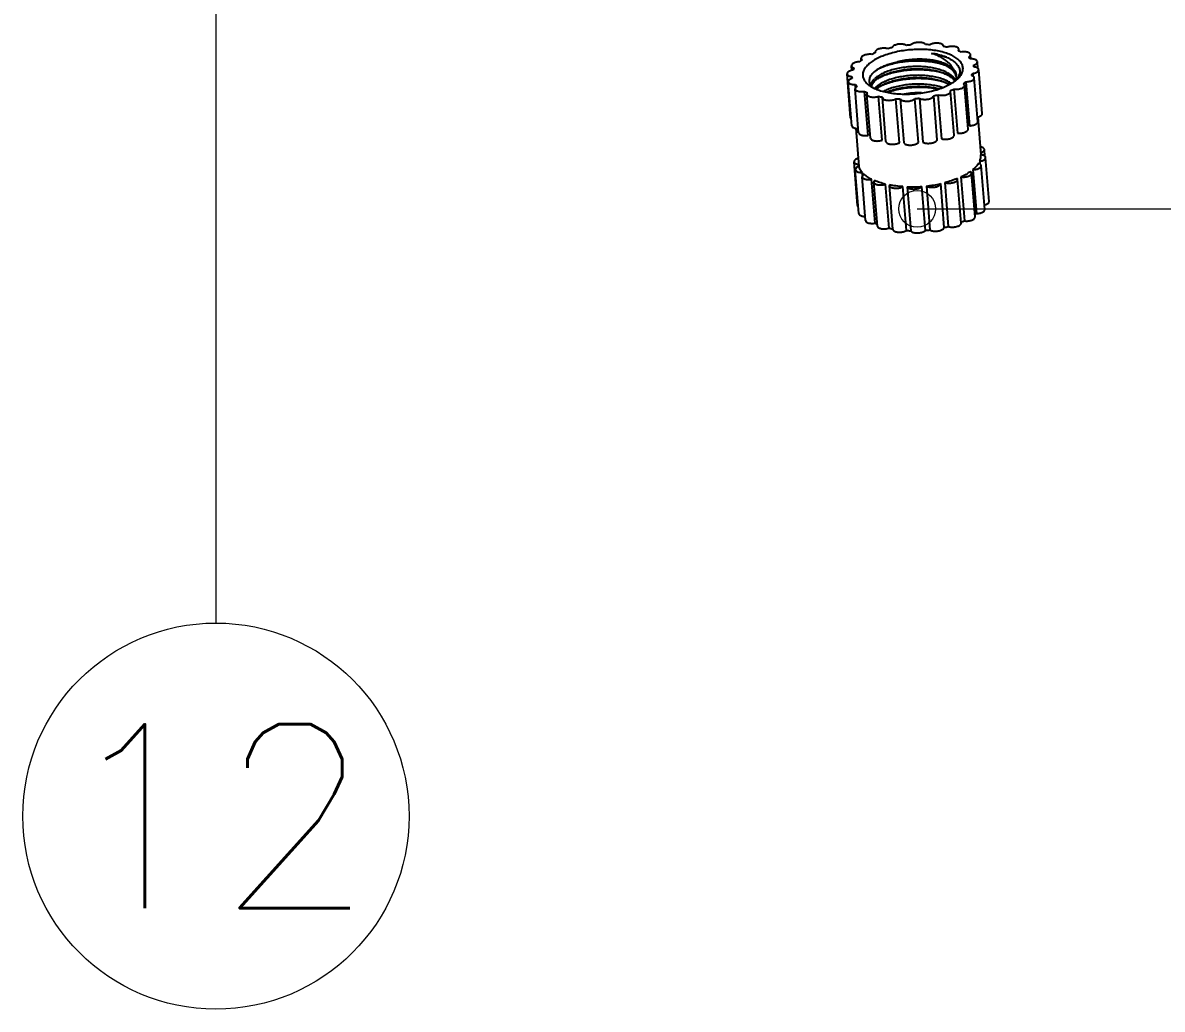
# Model space of a CAD drawing. Header units: millimetres. Extents: x -1995 to -555, y 489 to 1011.
# Drawn here: x -927.49 to -881.02, y 488.73 to 528.96 of the extents above; entities that cross this region are included whole.
import ezdxf
from ezdxf.enums import TextEntityAlignment as Align

# ---------------------------------------------------------------- set-up
doc = ezdxf.new("R2010")
doc.units = ezdxf.units.MM
doc.layers.add('02___PRT_ALL_AXES', color=7, linetype='Continuous')
doc.layers.add('from', color=7, linetype='Continuous', lineweight=13)
doc.styles.add('ROMAND', font='romand.shx', dxfattribs={"width": 0.75, "bigfont": 'gbcbig.shx'})
doc.styles.add('TXT', font='txt.shx', dxfattribs={"bigfont": 'gbcbig.shx'})
doc.dimstyles.new('YanXiu', dxfattribs={"dimtxt": 2.5, "dimasz": 2.2, "dimexe": 1, "dimexo": 0, "dimgap": 0.66, "dimtad": 0, "dimzin": 1, "dimdsep": 46, "dimtxsty": 'ROMAND', "dimblk": 'CLOSEDBLANK', "dimcen": 0, "dimclrd": 3, "dimclre": 3, "dimclrt": 7, "dimazin": 0, "dimtfac": 1, "dimtofl": 0, "dimtmove": 0, "dimatfit": 3, "dimldrblk": 'CLOSEDBLANK', "dimfxl": 1, "dimlwd": 5, "dimlwe": 5, "dimarcsym": 0})

# ---------------------------------------------------------------- blocks, each defined once
blk = doc.blocks.new('_ClosedBlank')
at = {"color": 0, "linetype": 'ByBlock', "lineweight": -2}
for p, q in [((-1, 0.1666666666666667), (0, 0)), ((-1, 0.1666666666666667), (-1, -0.1666666666666667)), ((0, 0), (-1, -0.1666666666666667))]:
    blk.add_line(p, q, dxfattribs=at)

msp = doc.modelspace()

# ---------------------------------------------------------------- linework, layer by layer
at = {"color": 7, "linetype": 'Continuous'}
for p, q in [((-889.9496385859416, 527.9961988068027), (-889.9486723262414, 528.0133325028027)), ((-889.9472399894414, 527.9957436070027), (-889.9496385859416, 527.9961988068027)), ((-889.3114753906416, 527.8054287845026), (-889.3173646252415, 527.8796749894026)), ((-893.2944237154416, 527.4192309353026), (-893.3017066569414, 527.5110477509025)), ((-892.7295731664415, 527.7302750637026), (-892.7318254881416, 527.7586703220026)), ((-892.7318238379414, 527.7587510524025), (-892.7238920813415, 527.7326659891027)), ((-892.7238920813415, 527.7326659891027), (-892.7295974420415, 527.7303343138027)), ((-888.8253128782414, 527.4890743542027), (-888.8387774315415, 527.6588234055026)), ((-888.5381432463414, 527.1002797903026), (-888.5597169282414, 527.3722614848026)), ((-893.6810821062415, 527.0216937956026), (-893.6958042798415, 527.2072977984027)), ((-889.8834917477416, 527.2279569928027), (-889.8862630877416, 527.2289377095027)), ((-889.7862847037416, 527.1809989690026), (-889.7870666570416, 527.1814321080027)), ((-888.7511470009415, 526.8923680735026), (-888.7429047666415, 526.7884573523025)), ((-888.6992312555415, 527.1587732220027), (-888.6993475664415, 527.1602746550026)), ((-888.3654108712415, 525.2567134730026), (-888.5074995017414, 527.0480399047027)), ((-893.7334527052415, 525.0858271945027), (-893.8755413356414, 526.8771536262026)), ((-893.6812352787415, 524.7616056144026), (-893.8233239091414, 526.5529320461027)), ((-893.6838095818414, 526.7664203089026), (-893.6836929820415, 526.7649177062027)), ((-893.5263601376414, 526.3154472218026), (-893.5360681560414, 526.4378372397026)), ((-889.3739556029416, 526.6654631356026), (-889.3089247912415, 526.7307927387027)), ((-889.0290718247415, 526.5529162875026), (-888.8869831942416, 524.7615898559026)), ((-888.5451479271414, 524.9265693008027), (-888.6872365575414, 526.7178957325026)), ((-893.4021747754414, 524.4750436937026), (-893.5442634058415, 526.2663701254027)), ((-893.0167374318414, 524.3692948574027), (-893.1588260622416, 526.1606212890027)), ((-892.9235875816414, 524.2541921098026), (-893.0656762121416, 526.0455185414027)), ((-892.4469217546416, 524.1705818541026), (-892.5890103851416, 525.9619082857026)), ((-890.1999906100414, 524.1910669293026), (-890.3420792405416, 525.9823933610027)), ((-890.1720225830416, 526.0236222598027), (-890.0299339526414, 524.2322958282026)), ((-889.6512169994414, 526.1664424784027), (-889.6591487560415, 526.1925275417026)), ((-889.5091267187415, 524.3751967772026), (-889.6512153492415, 526.1665232088027)), ((-889.5186721835414, 526.2535668811025), (-889.3765835530414, 524.4622404495027)), ((-888.9392455500415, 524.6228193483026), (-889.0813341804414, 526.4141457799027)), ((-892.2923211465416, 524.1206693544026), (-892.4344097769415, 525.9119957860026)), ((-892.4334022513415, 525.9289947240026), (-892.4343685111414, 525.9118610280026)), ((-891.7403100226416, 524.0698232114026), (-891.8823986531415, 525.8611496430027)), ((-891.7043868631415, 525.8529845787026), (-891.5622982326415, 524.0616581471025)), ((-890.9660703154414, 524.0768818873026), (-891.1081589459416, 525.8682083189027)), ((-890.9251685339416, 525.8855910054027), (-890.7830799035414, 524.0942645738027)), ((-888.2539238194415, 523.5170953353025), (-888.2755396672414, 523.7896086215027)), ((-893.4492754442415, 521.5031743313026), (-893.5913640747415, 523.2945007629027)), ((-888.4669697400413, 523.3097152103027), (-888.4586736184415, 523.2051251265026)), ((-888.0812336103415, 521.6740606098027), (-888.2233222407415, 523.4653870414026)), ((-893.3970580178416, 521.1789527512027), (-893.5391466482415, 522.9702791828028)), ((-893.2422558469416, 522.7337143022027), (-893.2518908951415, 522.8551843764027)), ((-888.6550682891416, 521.0401664851025), (-888.7971569195415, 522.8314929167026)), ((-888.7448945638414, 522.9702634242027), (-888.6028059333414, 521.1789369926026)), ((-888.2609706662415, 521.3439164376026), (-888.4030592966415, 523.1352428692027)), ((-893.1179975144414, 520.8923908305027), (-893.2600861449414, 522.6837172621027)), ((-892.7325601709415, 520.7866419941025), (-892.8746488013414, 522.5779684258026)), ((-892.6394103207415, 520.6715392465027), (-892.7814989512415, 522.4628656781027)), ((-892.1627444937415, 520.5879289908027), (-892.3048331241414, 522.3792554225025)), ((-892.0081438855416, 520.5380164911027), (-892.1502325160416, 522.3293429227027)), ((-892.1492249904416, 522.3463418608027), (-892.1502066975415, 522.3292450432026)), ((-892.1476409158415, 522.3460420930027), (-892.1492249904416, 522.3463418608027)), ((-891.4561327617414, 520.4871703481027), (-891.5982213922416, 522.2784967798026)), ((-891.4202096022414, 522.2703317155027), (-891.2781209717414, 520.4790052839027)), ((-890.6818930545414, 520.4942290240027), (-890.8239816850414, 522.2855554556025)), ((-890.6409912730414, 522.3029381422026), (-890.4989026425415, 520.5116117105027)), ((-889.9158133491414, 520.6084140661027), (-890.0579019795414, 522.3997404977027)), ((-889.8878453221414, 522.4409693966026), (-889.7457566916414, 520.6496429650027)), ((-889.3670372486415, 522.5838286763027), (-889.3749714950416, 522.6098746785027)), ((-889.2249494578414, 520.7925439139027), (-889.3670380883416, 522.5838703456026)), ((-889.2344949226415, 522.6709140178026), (-889.0924062921415, 520.8795875862025))]:
    msp.add_line(p, q, dxfattribs=at)
for centre, radius, start, end in [((-890.9707642258415, 523.1572313700027), 4.9037731546, 102.6056558023988, 104.6502703001996), ((-890.8289028658414, 522.3902138675027), 5.6842936906, 94.49994421629658, 96.35281030499957), ((-890.8269129091414, 522.8953640753026), 5.1789674251, 86.38802065449738, 88.35956258920035), ((-890.6332211211416, 524.3799663847027), 3.6802737716, 76.81923701139569, 79.25758061909917), ((-890.1772025173416, 525.8486058159027), 2.1400357419, 66.13469966040039, 67.03383105989849), ((-892.2990894994414, 526.1029324305026), 1.650456616, 127.0951683907961, 129.7280224632991), ((-892.2156901780415, 525.9927165233026), 1.7886701862, 125.5963430412937, 127.0966578447991), ((-891.4860634407414, 524.6915910466026), 3.2833424215, 112.2556740069974, 114.8211550241004), ((-890.5093773584415, 525.8949046642027), 1.7940829766, 67.04353847960573, 67.42184736659358), ((-890.1113302248416, 525.9960982608026), 1.9785029802, 63.360391360299, 66.1511052816977), ((-888.8289053632416, 526.7881283892026), 0.6994612833, 89.68974088309415, 91.48013370249765), ((-893.5256894982415, 526.3891007869025), 0.6524268639, 99.36849848179453, 103.8011728794056), ((-891.7339788668414, 525.3499663902027), 1.926484147, 116.7158381318011, 118.7861227937005), ((-890.6511621576415, 525.0621696375027), 2.2978151503, 70.55626422829953, 71.98587779870037), ((-890.6227444315414, 524.7039043511026), 2.2978151504, 70.55626422829953, 71.98587779860156), ((-889.1842072017414, 527.1216595475026), 0.4863944738, 4.553529425797204, 13.92295984859928), ((-893.1988314348414, 526.8035343435027), 0.4863966966, 184.5536911881049, 193.9229386527999), ((-893.5059919964415, 526.1851520358026), 0.52778417, 108.2114834004957, 108.9530016976991), ((-891.6967832313414, 524.9751672841027), 1.9452034616, 116.2194654237021, 118.6673200491977), ((-890.5943267055416, 524.3456390645027), 2.2978151507, 70.55626422839853, 71.9858777984944), ((-890.5979635848414, 524.7747913496027), 2.2227218582, 70.20517581939554, 70.55035166839552), ((-890.5689536456416, 524.4181940140026), 2.2209518958, 70.16056222979762, 70.55042974819916), ((-890.3364318901415, 525.3686380938026), 1.2527181627, 59.40216023270056, 61.00279868250208), ((-889.9508785949415, 526.8200484719026), 0.5341943264, 334.076186784393, 337.2026285749058), ((-890.3083407829415, 527.6998915350026), 1.3942924314, 306.9476061433043, 308.4036005614028), ((-890.2005808846416, 527.5662068555026), 1.2225905165, 308.3378971009946, 312.5430454566962), ((-889.8259570818414, 526.6878321970026), 0.410524069, 10.74422750110335, 17.35010508750204), ((-889.8212638078414, 526.7815703151026), 0.398314235, 357.3982939255057, 4.430310008603746), ((-890.1079672416415, 527.8522615766027), 1.6888793625, 305.5422041024065, 309.7041286852036), ((-892.2591936817414, 527.9550882567027), 2.0073490275, 243.3737058355026, 247.0828849735994), ((-892.2232299338416, 525.8083418141026), 0.7135912427, 135.3767528814038, 138.0650250874005), ((-891.6684386544416, 524.6170457325026), 1.945042198, 116.2194029976936, 118.6717096833981), ((-891.7493765478416, 529.5472163271025), 3.6823116018, 256.8195806895018, 259.2945626407059), ((-890.9388389906414, 522.1428561432027), 3.9577920633, 88.62403115579708, 98.83064098069913), ((-891.4122738798415, 530.7679508932025), 4.9037615624, 282.605653385395, 284.6502727171069), ((-890.8991447038416, 529.2384339481026), 3.2886373754, 292.1513585486978, 294.8200906928033), ((-891.5561272607415, 531.0298440074026), 5.1789819901, 266.3880234270954, 268.3595598167), ((-891.5541378163416, 531.5349780296027), 5.6842920498, 274.499943948798, 276.3528105724954), ((-888.7015200589415, 525.6875700125025), 0.5936032749, 283.8256520849026, 286.0666882523031), ((-893.2230392125414, 522.6062261785027), 0.5238611718, 108.2116629256041, 108.9573797334021), ((-891.2642406336415, 527.8449600032026), 5.576809739, 268.3973760213037, 274.5279032237956), ((-891.2370715133416, 527.6979506233025), 5.427842234600001, 276.3048821821989, 282.5472477384992), ((-890.4707063591416, 523.8596113757027), 3.2833295388, 292.2556690473934, 294.8211600579963), ((-889.6576803857415, 522.4482754210027), 1.6504484712, 307.0951648715009, 309.7280290035927), ((-891.8454313025416, 522.5551444411027), 1.9785344409, 243.3604136369992, 246.151087732505), ((-891.3235478749416, 524.1712759358026), 3.680302473, 256.8192465204987, 259.2575711563993), ((-891.1298613693416, 525.6558647125026), 5.1789819901, 266.3880234270954, 268.3595598167), ((-891.1278719249415, 526.1609987347027), 5.6842920498, 274.499943948798, 276.3528105724954), ((-890.9860079884415, 525.3939715983025), 4.903761562300001, 282.605653385395, 284.6502727171069)]:
    msp.add_arc(centre, radius, start, end, dxfattribs=at)
for points, start_tangent, end_tangent in [([(-889.3089247912415, 526.7307927387027), (-889.2109908257414, 526.8647906357027), (-889.1572919548414, 527.0009796266025), (-889.1490337922414, 527.1363147068026), (-889.1864031235414, 527.2677698001027), (-889.2685639804415, 527.3924060064027), (-889.3936799532414, 527.5074399101026), (-889.5589573209415, 527.6103032720026), (-889.7607047109414, 527.6986982378027), (-889.9944145256416, 527.7706496251027), (-890.2548656003414, 527.8245501049026), (-890.5362399983414, 527.8591957436025), (-890.8322526452414, 527.8738126600027), (-891.1362913826415, 527.8680742698026), (-891.4415640280415, 527.8421086967027), (-891.7412496278416, 527.7964962369027), (-892.0286541096416, 527.7322559902026), (-892.2973605837415, 527.6508220980028), (-892.5413669907416, 527.5540128116025), (-892.7552177526416, 527.4439923427027), (-892.9341328929415, 527.3232212007027), (-893.0741160461414, 527.1944007921026)], (0.6711135788194886, 0.7413545469774218), (-0.6711135675627389, -0.7413545571676302)), ([(-892.2110182543415, 527.9015712710026), (-892.2765721758415, 527.9167424030026), (-892.3509823603415, 527.9235423537026), (-892.4295700314415, 527.9215435546026), (-892.5073937397415, 527.9108716864026), (-892.5795600726415, 527.8921977768026), (-892.6415313429416, 527.8666960072027), (-892.6894109102413, 527.8359698821026), (-892.7201881948415, 527.8019514043027), (-892.7319279772414, 527.7667795936026), (-892.7317743059416, 527.7587552795027)], (-0.9525223600639486, 0.3044686413708407), (0.0850311688696259, -0.9963782917750994)), ([(-891.4578723034415, 528.0396025254028), (-891.5066569981416, 528.0638369042027), (-891.5693303729415, 528.0809678303027), (-891.6419516405415, 528.0899181424026), (-891.7199545082415, 528.0901250613027), (-891.7984342981415, 528.0815755763027), (-891.8724563442415, 528.0648072633027), (-891.9373662756416, 528.0408744833027), (-891.9890826742414, 528.0112820858027), (-892.0243537073416, 527.9778907867027), (-892.0409615968415, 527.9428001699026)], (-0.8305910689120756, 0.5568828209268949), (-0.1903349283809128, -0.9817192139498101)), ([(-890.6786539742416, 528.0722089521026), (-890.7058940563415, 528.1031343477026), (-890.7506957148414, 528.1289193549027), (-890.8102419033414, 528.1479426594027), (-890.8807884662415, 528.1590081107025), (-890.9578995643415, 528.1614199334027), (-891.0367265928414, 528.1550264764027), (-891.1123130519416, 528.1402297487026), (-891.1799062031414, 528.1179601415027), (-891.2352559125416, 528.0896179270027), (-891.2748818914415, 528.0569852119025)], (-0.4759923177766253, 0.8794494376697483), (-0.6706808486282164, -0.7417460477032118)), ([(-889.9487539617414, 528.0133256232026), (-889.9526676064415, 528.0307880261026), (-889.9752120501414, 528.0627030981026), (-890.0158543637415, 528.0899372615028), (-890.0720390326414, 528.1107780818026), (-890.1402332676414, 528.1239151261026), (-890.2161491395414, 528.1285223613028), (-890.2950131970415, 528.1243100927026), (-890.3718666123416, 528.1115431801026), (-890.4418769827414, 528.0910243836025), (-890.5006421842415, 528.0640438878028)], (-0.08397463945961117, 0.9964678920706018), (-0.8678666608092339, -0.4967972011352626)), ([(-889.3174515658416, 527.8797025088026), (-889.3187891231414, 527.8888007687027), (-889.3365492089415, 527.9215799212026), (-889.3728722371416, 527.9501560657026), (-889.4254742819414, 527.9727323863027), (-889.4910478229415, 527.9878893253027), (-889.5654697154414, 527.9946738420027), (-889.6440604469415, 527.9926593384026), (-889.7218783756416, 527.9819724828027), (-889.7940304522415, 527.9632852451026)], (-0.0704249426233815, 0.9975170812855756), (-0.9497416833467058, -0.313034718384025)), ([(-889.3421872442416, 527.8190124922027), (-889.3207087014416, 527.8538797014027), (-889.3174515658416, 527.8797025088026)], (0.6715457142163066, 0.7409631257476386), (-0.07042494292367475, 0.9975170812643749)), ([(-893.3539690126415, 527.3722772433026), (-893.4327974036414, 527.3658992550025), (-893.5083939528415, 527.3511167992027), (-893.5760052872415, 527.3288593696026), (-893.6313801295414, 527.3005264729026), (-893.6710366109414, 527.2678996298026), (-893.6924812041416, 527.2330303567027), (-893.6957110631415, 527.2072707944027)], (-0.99967923391001, -0.02532645433327641), (0.06988053897848621, -0.9975553670208369)), ([(-892.8643686538414, 527.6716266498025), (-892.9402749275414, 527.6762494790026), (-893.0191381344416, 527.6720528277027), (-893.0959995002415, 527.6593005736028), (-893.1660261223415, 527.6387945552027), (-893.2248148549415, 527.6118241534026), (-893.2686691695415, 527.5800852179026), (-893.2948315871415, 527.5455734351027), (-893.3017054408415, 527.5110419302026)], (-0.9924765637208853, 0.1224347600348176), (0.07744264649624193, -0.9969968086727551)), ([(-893.3017054408415, 527.5110419302026), (-893.3016570626414, 527.5104588427026), (-893.2887164226415, 527.4769493822026), (-893.2568233508414, 527.4471520673027)], (0.07744264697020396, -0.9969968086359396), (0.8311618563276036, -0.5560305464505093)), ([(-892.6028610265414, 527.0770955330028), (-892.5621540178415, 527.1013193637026), (-892.4036080944416, 527.1821339953027), (-892.2260879856415, 527.2537081218026), (-892.0326373545415, 527.3151681991027), (-891.8247787056414, 527.3660649022028)], (0.8512754460965082, 0.5247190818649452), (0.9783463248232795, 0.2069745605256414)), ([(-889.9405596046415, 527.2473466273026), (-890.1252358145414, 527.2997190413026), (-890.3967353186415, 527.3534950847026), (-890.6869303961414, 527.3866188137027), (-890.9886929748416, 527.3984951543026), (-891.2946101517414, 527.3890522134026), (-891.5971667243414, 527.3587430496026), (-891.8889302391415, 527.3085345171027), (-892.1627340034415, 527.2398834587026), (-892.4118535534415, 527.1547008332026), (-892.6000605115414, 527.0707928641026)], (-0.9509459610232549, 0.3093570416421105), (-0.89312349928046, -0.4498115327923753)), ([(-889.5520048176415, 527.0862182206027), (-889.6743237263415, 527.1865372671026), (-889.8334768130414, 527.2747267322026), (-890.0255456076416, 527.3486146995027), (-890.2458003267416, 527.4063813531026), (-890.4888173097415, 527.4466041463025), (-890.7486125373416, 527.4682926269026), (-891.0187888260416, 527.4709127499026), (-891.2926931075415, 527.4544000539028), (-891.5635798880414, 527.4191614037026), (-891.8247787056414, 527.3660649022028)], (-0.6976676124161583, 0.716421595560559), (-0.9718461243494895, -0.2356164480397685)), ([(-889.9386031892416, 527.2541330606026), (-889.9784179191415, 527.2701278820026), (-890.2007310837414, 527.3421075737027), (-890.4482277617415, 527.3957333685026), (-890.7144640044414, 527.4298450203027), (-890.9925044791414, 527.4437933898026), (-891.2751265618415, 527.4374564865026), (-891.5549815907416, 527.4112388391026), (-891.8247787056414, 527.3660649022028)], (-0.9233656024155186, 0.3839218205257769), (-0.979312532814361, -0.2023535595751191)), ([(-889.5520048176415, 527.0862182206027), (-889.6253526147416, 527.2103943060027), (-889.7299290136416, 527.3292596438026), (-889.8645270251416, 527.4406180521026), (-890.0262399134415, 527.5420430370026), (-890.2143559175415, 527.6330581709027), (-890.4251530447414, 527.7117603710027)], (-0.415410006431339, 0.909634281762025), (-0.9506327015022554, 0.3103183314509861)), ([(-890.4251530447414, 527.7117603710027), (-890.1575707129414, 527.6596406035027), (-889.9170523798416, 527.5885770177027), (-889.8205512793415, 527.5514831742026)], (0.9887851055713996, -0.1493452878404811), (0.9233529658306207, -0.3839522112083698)), ([(-889.8205600460415, 527.5514455946026), (-889.9075173354415, 527.5846595724025), (-890.1536535406415, 527.6579843276025), (-890.4251530447414, 527.7117603710027)], (-0.9257141947046276, 0.3782237825975031), (-0.9882623558213479, 0.1527662137595869)), ([(-889.8096284238416, 527.5468989607026), (-889.7086384337415, 527.5001312026026), (-889.5369201092415, 527.3961135237026), (-889.4071991397416, 527.2799220349026), (-889.3213842053415, 527.1537348983026), (-889.2813530536414, 527.0199047376026), (-889.2886925616415, 526.8811231810026), (-889.3432041789415, 526.7424067013027), (-889.3868791792415, 526.6749596392027)], (0.9207977200483373, -0.3900404578422398), (-0.5915618984815288, -0.8062595861538204)), ([(-888.8387782946415, 527.6588286625025), (-888.8388215605414, 527.6593506280027), (-888.8517273968414, 527.6928648646027), (-888.8835881969414, 527.7226705339027), (-888.9324006118416, 527.7468935100027), (-888.9950954060414, 527.7640106962027), (-889.0677304454414, 527.7729457952026), (-889.1457385712415, 527.7731369843026), (-889.2242147751415, 527.7645722418027)], (-0.07790299792367071, 0.9969609435251235), (-0.9864646018532848, -0.1639743555878185)), ([(-888.9157615186414, 527.5579942393027), (-888.8718778819416, 527.5897263929027), (-888.8456821833415, 527.6242351381026), (-888.8387782946415, 527.6588286625025)], (0.8682100321597147, 0.4961968763074063), (-0.07790299784517601, 0.9969609435312572)), ([(-888.8469726813414, 527.4873562912027), (-888.8797368408416, 527.5229867297027), (-888.9157615186414, 527.5579942393027)], (-0.6549004053677752, 0.755715197047885), (-0.7355582850556229, 0.6774614448705041)), ([(-888.5597891461414, 527.3722199878026), (-888.5676185980415, 527.3982073653027), (-888.5948917876415, 527.4291252647027), (-888.6397224802415, 527.4548995711026), (-888.6992918037415, 527.4739096429026), (-888.7698541479415, 527.4849601618026), (-888.8251177687416, 527.4875794175026)], (-0.08848315442845205, 0.9960776733680917), (-0.9999847475976638, 0.005523094425857846)), ([(-888.7121029303414, 527.2386943332027), (-888.6501098359415, 527.2641852671026), (-888.6022022345414, 527.2949037338027), (-888.5713924685415, 527.3289182121026), (-888.5596177998416, 527.3640899338026), (-888.5597891461414, 527.3722199878026)], (0.9498933466998891, 0.3125741990236627), (-0.08848315440963202, 0.9960776733697636)), ([(-893.6813281039415, 527.0226916937028), (-893.7059280725414, 527.0160709734026), (-893.7708580470414, 526.9921497228025), (-893.8226010815415, 526.9625658301026), (-893.8579036687415, 526.9291794764027), (-893.8745460462414, 526.8940899347027), (-893.8753848683414, 526.8771691230028)], (-0.9709332622437155, -0.23935037135709), (0.07993547148679093, -0.9968000403281416)), ([(-893.6957110631415, 527.2072707944027), (-893.6943655122416, 527.1981111698027), (-893.6765710536415, 527.1653377237027), (-893.6402167111414, 527.1367707529026), (-893.5875883795416, 527.1142064965026)], (0.06988053874670168, -0.9975553670370737), (0.9527134888662715, -0.3038700513908157)), ([(-893.5875883795416, 527.1142064965026), (-893.6114053183414, 527.0735419008025), (-893.6318938364416, 527.0328254573027)], (-0.5313664331794552, -0.8471420858924101), (-0.4195556494026829, -0.9077296167109967)), ([(-893.0741160461414, 527.1944007921026), (-893.1720500116414, 527.0604028951026), (-893.2257488825414, 526.9242139043027), (-893.2340070451414, 526.7888788240026), (-893.1966377138415, 526.6574237307026), (-893.1144768569416, 526.5327875244026), (-892.9893608841414, 526.4177536208027), (-892.9397998407414, 526.3827936291026)], (-0.67111357882769, -0.7413545469699975), (0.8331575182163987, -0.553035758192444)), ([(-892.8779212580416, 526.3773198983027), (-892.9240697485416, 526.4484483509026), (-892.9601281402415, 526.5643549274026), (-892.9518042639415, 526.6842723534027), (-892.8997312675415, 526.8038228296026), (-892.8055690566414, 526.9206003825026)], (-0.6209827911768957, 0.7838241978034056), (0.7072074181291591, 0.7070061299190332)), ([(-892.8055690566414, 526.9206003825026), (-892.6972213480415, 527.0133320159026), (-892.6028610265414, 527.0770955330028)], (0.7072074182760807, 0.7070061297720698), (0.8512754461443243, 0.524719081787371)), ([(-889.4533830218415, 526.6328666545027), (-889.5207094547416, 526.7247482411027), (-889.6428880401415, 526.8344953342026), (-889.8009201215414, 526.9315224798025), (-889.9909535672414, 527.0141969937027), (-890.2105294206415, 527.0815057857027), (-890.4557233013415, 527.1318093201027), (-890.7177270104414, 527.1632269835026), (-890.9868666912414, 527.1752734293026), (-891.2613289460414, 527.1683143560027), (-891.5364420711414, 527.1421781677026), (-891.8018938436414, 527.0976902890026), (-892.0479625112416, 527.0370509116027), (-892.2701855789414, 526.9622059605027), (-892.4674918873416, 526.8735964153026), (-892.6325541409415, 526.7741467380027), (-892.7595398736414, 526.6678634829026)], (-0.5026931969664789, 0.86446489212901), (-0.702086843140755, -0.7120913317044725)), ([(-892.5596470009414, 526.7279677501027), (-892.4635239839415, 526.7823983424026), (-892.2695753376415, 526.8701015603027), (-892.0481110336414, 526.9453723024027), (-891.8036494695416, 527.0062854502027), (-891.5411158864415, 527.0510530449027), (-891.2701325943415, 527.0777630719027), (-890.9982125553415, 527.0858370944026), (-890.7273690483414, 527.0749812786026), (-890.4634995578415, 527.0446005255027), (-890.2166602966415, 526.9952560351027), (-889.9956415931415, 526.9289090754027), (-889.9101836469415, 526.8958721370026)], (0.8511077309047715, 0.5249910764900019), (0.9233003588505424, -0.3840786994177881)), ([(-889.9121418785414, 526.8890813410027), (-890.0968180884415, 526.9414537549027), (-890.3683175925414, 526.9952297984026), (-890.6585126701416, 527.0283535274026), (-890.9602752487415, 527.0402298679027), (-891.2661924256415, 527.0307869270026), (-891.5687489982415, 527.0004777632026), (-891.8605125130416, 526.9502692308025), (-892.1343162773414, 526.8816181724027), (-892.3834358273416, 526.7964355469027), (-892.5561948527416, 526.7202254986026)], (-0.9509459610258373, 0.3093570416341719), (-0.8969078602654976, -0.4422174693450803)), ([(-889.7870666570416, 527.1814321080027), (-889.9386031892416, 527.2541330606026)], (-0.8749268082480988, 0.4842551808796625), (-0.9233656023913223, 0.3839218205839707)), ([(-889.9101836469415, 526.8958721370026), (-889.8024762345415, 526.8463855086026), (-889.7576098081415, 526.8226040319026)], (0.9233003588392975, -0.3840786994448203), (0.8745853525624974, -0.484871592365579)), ([(-889.4341117017416, 526.8102544553027), (-889.4437004986414, 526.8376158450027), (-889.5161914705416, 526.9625607816025), (-889.6316455062415, 527.0780914693026), (-889.7862847037416, 527.1809989690026)], (-0.2978971279536434, 0.9545979788146268), (-0.8746014323160783, 0.4848425874349987)), ([(-889.5520048176415, 527.0862182206027), (-889.4688392714415, 526.9673200923027), (-889.4275213552414, 526.8414612590026), (-889.4241397247415, 526.8123386828025)], (0.6705518338640086, -0.741862681432093), (0.07763286318630412, -0.9969820151605027)), ([(-888.7954524578415, 526.8109870343027), (-888.7717038377414, 526.8515261473027), (-888.7511470009415, 526.8923680735026)], (0.5313664330519952, 0.847142085972359), (0.419555648469747, 0.9077296171422028)), ([(-888.7511470009415, 526.8923680735026), (-888.6771127648415, 526.9091225574026), (-888.6121827903414, 526.9330438080027), (-888.5604397558416, 526.9626277007027), (-888.5251371686415, 526.9960140544027), (-888.5084947911414, 527.0311035961028), (-888.5076559690415, 527.0480244078027)], (0.9865308719283888, 0.1635751776163274), (-0.07993547138662188, 0.9968000403361743)), ([(-888.5376895208415, 527.1008017599025), (-888.5748098633414, 527.1248226237027), (-888.6310192919416, 527.1456507706026), (-888.6992312555415, 527.1587732220027)], (-0.7547208651161464, 0.6560460469801914), (-0.9925326170053617, 0.1219795236114986)), ([(-888.5076559690415, 527.0480244078027), (-888.5115590656414, 527.0656899595027), (-888.5341373160416, 527.0975984172027), (-888.5376895208415, 527.1008017599025)], (-0.07993547127903412, 0.9968000403448021), (-0.7547208647177504, 0.6560460474385097)), ([(-893.8753848683414, 526.8771691230028), (-893.8714817717414, 526.8595035713025), (-893.8489035212415, 526.8275951136026), (-893.8082309740414, 526.8003709071028), (-893.7520215454415, 526.7795427603027), (-893.6838095818414, 526.7664203089026)], (0.07993547150519686, -0.9968000403266655), (0.9925326170220978, -0.1219795234753184)), ([(-893.6774123151415, 526.6843225522026), (-893.7329310014416, 526.6610082637027), (-893.7808386028414, 526.6302897971026), (-893.8116483688414, 526.5962753187026), (-893.8234230375415, 526.5611035970027), (-893.8232516912415, 526.5529735431027)], (-0.94576853821617, -0.3248413029780066), (0.08848315457983609, -0.996077673354644)), ([(-893.8232516912415, 526.5529735431027), (-893.8154222393414, 526.5269861655025), (-893.7881490497416, 526.4960682661027), (-893.7433183571416, 526.4702939598027), (-893.6837490336416, 526.4512838879026), (-893.6131866894416, 526.4402333690026), (-893.5360681560414, 526.4378372397026)], (0.0884831545195694, -0.9960776733599976), (0.9996690899346652, 0.02572373668809391)), ([(-893.5360681560414, 526.4378372397026), (-893.5032780742415, 526.4021801775026), (-893.4672793187415, 526.3671992916026)], (0.654900405406092, -0.7557151970146799), (0.7355582852950359, -0.6774614446105599)), ([(-892.8982426170414, 526.4091709835026), (-892.8928670724415, 526.4434832250028), (-892.8470598659414, 526.5566301241025), (-892.7595398736414, 526.6678634829026)], (0.099159949716624, 0.9950715071652875), (0.7020868430344228, 0.7120913318093108)), ([(-892.7524354420416, 526.5782971613027), (-892.8419006881415, 526.4637577724026), (-892.8785739764414, 526.3814287285026)], (-0.702086843105132, -0.7120913317395948), (-0.2946523093687963, -0.9556045293863122)), ([(-892.8051671181415, 526.3052050813027), (-892.6223361264415, 526.2264952930026), (-892.3886263117415, 526.1545439057026), (-892.1281752370414, 526.1006434260026), (-891.8468008390414, 526.0659977873025), (-891.5507881921415, 526.0513808709026), (-891.2467494547416, 526.0571192610026), (-890.9414768093416, 526.0830848341026), (-890.6417912095415, 526.1286972940026), (-890.3543867277415, 526.1929375407027), (-890.0856802536414, 526.2743714329027), (-889.8416738466415, 526.3711807193027), (-889.6278230847415, 526.4812011881028), (-889.4702532653414, 526.5855932369026)], (0.8933083956326239, -0.4494442237834052), (0.7990875754581811, 0.6012146428259758)), ([(-892.7524354420416, 526.5782971613027), (-892.6261667365416, 526.6840739505027), (-892.5596470009414, 526.7279677501027)], (0.7020868431254376, 0.7120913317195747), (0.8511077310137356, 0.5249910763133508)), ([(-889.6246150389416, 526.4836044014027), (-889.7811629399414, 526.5776865439026), (-889.9743282986415, 526.6602101106026), (-890.1953470020414, 526.7265570704027), (-890.4421862633415, 526.7759015607027), (-890.7060557537416, 526.8062823139027), (-890.9768992607414, 526.8171381296025), (-891.2488192998414, 526.8090641071027), (-891.5198025919415, 526.7823540802027), (-891.7823361749415, 526.7375864855027), (-892.0267977390415, 526.6766733377027), (-892.2482620430414, 526.6014025955027), (-892.4422106893414, 526.5136993777027), (-892.6048534419415, 526.4153749857027), (-892.7311221475416, 526.3095981966027)], (-0.8125534031010914, 0.5828867532452898), (-0.7020868431486414, -0.7120913316966968)), ([(-892.5312293516415, 526.3697025884027), (-892.4350910594414, 526.4241409828027), (-892.2384965556414, 526.5128789909025), (-892.0154275330415, 526.5883517939027), (-891.7711308039416, 526.6488741329027), (-891.5109277828415, 526.6930244304027), (-891.2404134485414, 526.7195807597026), (-890.9669313363415, 526.7275573433027), (-890.6966448896414, 526.7165387638025), (-890.4353536584415, 526.6863776230026), (-890.1923098953416, 526.6379949282026), (-889.9719375075415, 526.5723302246025), (-889.8817658953415, 526.5376069113028)], (0.8511089394910488, 0.5249891171428435), (0.9232921883330084, -0.3840983402245375)), ([(-889.8837241524416, 526.5308160547025), (-890.0684003623414, 526.5831884686028), (-890.3398998664416, 526.6369645120027), (-890.6300949440415, 526.6700882411027), (-890.9318575226414, 526.6819645816028), (-891.2377746995414, 526.6725216407027), (-891.5403312721414, 526.6422124769027), (-891.8320947869415, 526.5920039445026), (-892.1058985512416, 526.5233528860027), (-892.3550181012415, 526.4381702606025), (-892.5277771266415, 526.3619602123027)], (-0.9509459610258373, 0.3093570416341719), (-0.8969078602654976, -0.4422174693450803)), ([(-889.9851266962414, 526.3155782519026), (-890.1709966007415, 526.3692959635026), (-890.4140403638414, 526.4176786583026), (-890.6753315951414, 526.4478397990027), (-890.9456180417415, 526.4588583785027), (-891.2191001539416, 526.4508817950026), (-891.4896144882414, 526.4243254657027), (-891.7498175094415, 526.3801751681027), (-891.9941142384414, 526.3196528291027), (-892.2171832610416, 526.2441800261028), (-892.4050051574416, 526.1599844537026)], (-0.9478063657280466, 0.3188465039566726), (-0.8893086974212834, -0.4573073809713336)), ([(-889.8817658953415, 526.5376069113028), (-889.7780941978415, 526.4901588934027), (-889.7291555926415, 526.4643197509027)], (0.9232921883194812, -0.384098340257054), (0.8745624279979981, -0.4849129401596195)), ([(-889.7576098081415, 526.8226040319026), (-889.6402974903415, 526.7482345682025), (-889.5157848046415, 526.6376133162026), (-889.4736361379414, 526.5854469298027)], (0.8745853525110346, -0.484871592458405), (0.5832949348109336, -0.8122604379285677)), ([(-889.4233601477415, 526.7634897430027), (-889.4290610526414, 526.7115250763026), (-889.4584150331416, 526.6130624369026)], (-0.04505662862027967, -0.9989844344219656), (-0.3871987655261078, -0.9219962667901962)), ([(-889.3868791792415, 526.6749596392027), (-889.4420711506414, 526.6078146119027)], (-0.5915618982253936, -0.8062595863417497), (-0.6735452520021872, -0.7391459893047585)), ([(-889.0813353965414, 526.4141516007027), (-889.0813837746414, 526.4147346882027), (-889.0943244147415, 526.4482441487027), (-889.1262174865415, 526.4780414635026)], (-0.07744264697020396, 0.9969968086359396), (-0.8311618563276036, 0.5560305464505093)), ([(-889.0290718247415, 526.5529162875026), (-888.9502434337414, 526.5592942758027), (-888.8746468845416, 526.5740767316025), (-888.8070355501416, 526.5963341612027), (-888.7516607078414, 526.6246670579027), (-888.7120042264414, 526.6572939010026), (-888.6905596332415, 526.6921631741026), (-888.6873297742416, 526.7179227364026)], (0.99967923391001, 0.02532645433327641), (-0.06988053897848621, 0.9975553670208369)), ([(-888.6873297742416, 526.7179227364026), (-888.6886753250415, 526.7270823611026), (-888.7064697837416, 526.7598558072026), (-888.7428241262414, 526.7884227779026), (-888.7954524578415, 526.8109870343027)], (-0.06988053874670168, 0.9975553670370737), (-0.9527134888662715, 0.3038700513908157)), ([(-893.4672793187415, 526.3671992916026), (-893.5111629554415, 526.3354671379026), (-893.5373586540416, 526.3009583927027), (-893.5442625427415, 526.2663648684025)], (-0.8682100321597147, -0.4961968763074063), (0.07790299784517601, -0.9969609435312572)), ([(-893.5442625427415, 526.2663648684025), (-893.5442192768414, 526.2658429029026), (-893.5313134405415, 526.2323286663026), (-893.4994526404414, 526.2025229969028), (-893.4506402255415, 526.1783000209026), (-893.3879454313414, 526.1611828346028), (-893.3153103919415, 526.1522477356026), (-893.2373022661416, 526.1520565466027), (-893.1588260622416, 526.1606212890027)], (0.07790299792367071, -0.9969609435251235), (0.9864646018532848, 0.1639743555878185)), ([(-893.0408535931415, 526.1061810386026), (-893.0623321359415, 526.0713138295026), (-893.0655892715415, 526.0454910220027)], (-0.6715457142163066, -0.7409631257476386), (0.07042494292367475, -0.9975170812643749)), ([(-893.0655892715415, 526.0454910220027), (-893.0642517142414, 526.0363927622026), (-893.0464916284416, 526.0036136096027), (-893.0101686002415, 525.9750374651027), (-892.9575665554414, 525.9524611445028), (-892.8919930144416, 525.9373042055028), (-892.8175711219415, 525.9305196888027), (-892.7389803904414, 525.9325341924026), (-892.6611624617415, 525.9432210481026), (-892.5890103851416, 525.9619082857026)], (0.0704249426233815, -0.9975170812855756), (0.9497416833467058, 0.313034718384025)), ([(-892.9397998407414, 526.3827936291026), (-892.8240835164415, 526.3148902589027), (-892.8051671181415, 526.3052050813027)], (0.8331575181276856, -0.5530357583260916), (0.8933083955302064, -0.4494442239869688)), ([(-892.8072272544414, 526.3033684664027), (-892.8445921108414, 526.3391992155026), (-892.8779212580416, 526.3773198983027)], (-0.749152295404914, 0.6623977945989469), (-0.6209827912595232, 0.7838241977379442)), ([(-892.6861921927416, 526.2559449893025), (-892.5980142501414, 526.3256211087026), (-892.5312293516415, 526.3697025884027)], (0.7466192451063711, 0.6652516086690754), (0.8511089394329249, 0.5249891172370739)), ([(-892.2669653733415, 526.1314780940025), (-892.2026108824416, 526.1575198786026), (-891.9780826249414, 526.2326689137027), (-891.7331883896416, 526.2925723265026), (-891.4691172048415, 526.3365224072028), (-891.1947983246414, 526.3623718323025), (-890.9204203734414, 526.3691521499026), (-890.6516752020416, 526.3569579623028), (-890.3928910800414, 526.3258904445025), (-890.1493110805416, 526.2760970201026), (-890.1143761067415, 526.2670200045026)], (0.9209831270936688, 0.3896024635558239), (0.9660179170956457, -0.2584751126321267)), ([(-890.1655741341415, 526.2528692340026), (-890.2738009969414, 526.2726618511027), (-890.5638764334415, 526.3087737195027), (-890.8666158652416, 526.3234002296027), (-891.1744825041415, 526.3164013939028), (-891.4798116165416, 526.2881768693027), (-891.7750017904414, 526.2396559836026), (-892.0527046239415, 526.1722745453027), (-892.2152201106414, 526.1210988283027)], (-0.9804916435020592, 0.1965607718305742), (-0.9450390172907066, -0.3269575749209912)), ([(-890.9251685339416, 525.8855910054027), (-890.8763838392415, 525.8613566267026), (-890.8137104644416, 525.8442257006026), (-890.7410891968416, 525.8352753884027), (-890.6630863291414, 525.8350684695027), (-890.5846065392416, 525.8436179545025), (-890.5105844931416, 525.8603862675026), (-890.4456745617415, 525.8843190475026), (-890.3939581631414, 525.9139114450026), (-890.3586871300415, 525.9473027441026), (-890.3420792405416, 525.9823933610027)], (0.8305910689120756, -0.5568828209268949), (0.1903349283809128, 0.9817192139498101)), ([(-890.1720225830416, 526.0236222598027), (-890.1064686615414, 526.0084511278027), (-890.0320584770416, 526.0016511771026), (-889.9534708059414, 526.0036499763027), (-889.8756470976414, 526.0143218444026), (-889.8034807647414, 526.0329957540026), (-889.7415094944415, 526.0584975237026), (-889.6936299271415, 526.0892236487026), (-889.6628526425416, 526.1232421265028), (-889.6511128601414, 526.1584139373027), (-889.6512665314415, 526.1664382513026)], (0.9525223600639486, -0.3044686413708407), (-0.0850311688696259, 0.9963782917750994)), ([(-889.5186721835414, 526.2535668811025), (-889.4427659098415, 526.2489440518026), (-889.3639027029415, 526.2531407032026), (-889.2870413371415, 526.2658929572027), (-889.2170147149416, 526.2863989757026), (-889.1582259824415, 526.3133693774026), (-889.1143716678416, 526.3451083129027), (-889.0882092502416, 526.3796200958026), (-889.0813353965414, 526.4141516007027)], (0.9924765637208853, -0.1224347600348176), (-0.07744264649624193, 0.9969968086727551)), ([(-892.4342868756414, 525.9118679077027), (-892.4303732309415, 525.8944055047026), (-892.4078287872414, 525.8624904327027), (-892.3671864736416, 525.8352562693027), (-892.3110018047414, 525.8144154491025), (-892.2428075697414, 525.8012784047027), (-892.1668916978415, 525.7966711695027), (-892.0880276402415, 525.8008834381027), (-892.0111742250415, 525.8136503507027), (-891.9411638546414, 525.8341691472027), (-891.8823986531415, 525.8611496430027)], (0.08397463945961117, -0.9964678920706018), (0.8678666608092339, 0.4967972011352626)), ([(-891.7043868631415, 525.8529845787026), (-891.6771467810415, 525.8220591831026), (-891.6323451225414, 525.7962741760026), (-891.5727989340414, 525.7772508714025), (-891.5022523711414, 525.7661854201027), (-891.4251412730414, 525.7637735974027), (-891.3463142445414, 525.7701670544026), (-891.2707277854415, 525.7849637821026), (-891.2031346342415, 525.8072333893027), (-891.1477849248415, 525.8355756038026), (-891.1081589459416, 525.8682083189027)], (0.4759923177766253, -0.8794494376697483), (0.6706808486282164, 0.7417460477032118)), ([(-893.7334521096416, 525.0858353015027), (-893.7233899450414, 525.0561506482026), (-893.7035559322414, 525.0333047610026)], (0.08078199773055353, -0.9967317938355639), (0.7560484341150814, -0.6545156722891621)), ([(-888.5372367851414, 525.1171527496027), (-888.4810374075414, 525.1368937530027), (-888.4309585298415, 525.1627680273026), (-888.3938225437414, 525.1922327519027), (-888.3715629405415, 525.2237550818026), (-888.3653386764415, 525.2556948334026), (-888.3654114668416, 525.2567053660026)], (0.960913680307099, 0.2768481515175179), (-0.08078199801870667, 0.99673179381221)), ([(-893.6811552979416, 524.7615919385026), (-893.6794188956414, 524.7508979444027), (-893.6632491393416, 524.7210854531028), (-893.6316597282416, 524.6946783668026), (-893.5862950492415, 524.6730505730026), (-893.5295166281414, 524.6573269230026), (-893.5164865018414, 524.6548704411026)], (0.073804511323394, -0.9972727280480075), (0.9850521001742317, -0.1722566687891512)), ([(-893.5164865018414, 524.6548704411026), (-893.4642798709415, 524.6483246411027), (-893.4158246569416, 524.6462879973027)], (0.9850521001450891, -0.1722566689558043), (0.9999846816988038, -0.005535012894488783)), ([(-889.3765835530414, 524.4622404495027), (-889.3077818231416, 524.4576739333025), (-889.2361605744416, 524.4603987972026), (-889.1654453272415, 524.4702745536027), (-889.0993156288414, 524.4867883111027), (-889.0412128801415, 524.5090813877026), (-888.9941608408415, 524.5359940147026), (-888.9606078669415, 524.5661257917026), (-888.9422992142415, 524.5979087262027), (-888.9392915573414, 524.6228427067027)], (0.9924765637115457, -0.1224347601105273), (-0.07228689088719449, 0.9973838806627382)), ([(-888.8869831942416, 524.7615898559026), (-888.8152692679414, 524.7670297995027), (-888.7458538623414, 524.7794702122027), (-888.6823486326416, 524.7982651156027), (-888.6280586495416, 524.8224374342027), (-888.5858096608415, 524.8507298677026), (-888.5578006506414, 524.8816703941026), (-888.5454890695414, 524.9136490210027), (-888.5452383924414, 524.9265494699026)], (0.9996792339139454, 0.02532645417794141), (-0.08246440435044028, 0.9965940106257549)), ([(-893.4021144231415, 524.4750733077027), (-893.3961816472415, 524.4528704062026), (-893.3740956931415, 524.4241592814027), (-893.3371147247415, 524.3993923048027), (-893.2871630492414, 524.3798582277026), (-893.2268403875414, 524.3665732319026), (-893.1592862143416, 524.3602279673026), (-893.0880159785415, 524.3611516122027), (-893.0167374318414, 524.3692948574027)], (0.08542155458606777, -0.996344899124846), (0.9864646018170247, 0.1639743558059583)), ([(-892.9235780352415, 524.2541742015027), (-892.9232915848415, 524.2513245356027), (-892.9111596726416, 524.2208974035026), (-892.8833194645415, 524.1934982571025), (-892.8412181906415, 524.1705530537027), (-892.7870459650414, 524.1532559560027), (-892.7236216431415, 524.1425070196027), (-892.6542458013414, 524.1388652498027), (-892.5825285491414, 524.1425194892028), (-892.5122012619415, 524.1532786481026), (-892.4469217546416, 524.1705818541026)], (0.07523255837119565, -0.9971660153459526), (0.9497416833458648, 0.3130347183865761)), ([(-892.2922390329416, 524.1205760444026), (-892.2893793161415, 524.1061483106026), (-892.2712467379415, 524.0766785022028), (-892.2378563906416, 524.0507923565027), (-892.1909435786415, 524.0298372514027), (-892.1329481510415, 524.0149040057025), (-892.0668874231415, 524.0067699473026), (-891.9961988693415, 524.0058583326025), (-891.9245608380415, 524.0122162706026), (-891.8557006913416, 524.0255123115027), (-891.7932004774416, 524.0450538030026), (-891.7403100226416, 524.0698232114026)], (0.080905117611794, -0.9967218076997323), (0.8678666608216721, 0.4967972011135336)), ([(-890.7830799035414, 524.0942645738027), (-890.7393626298415, 524.0719618915026), (-890.6838917142416, 524.0554326068026), (-890.6195509183415, 524.0455376421027), (-890.5496868047414, 524.0427927383026), (-890.4779341857416, 524.0473413639025), (-890.4080266510414, 524.0589471576026), (-890.3436018439415, 524.0770062111027), (-890.2880117360414, 524.1005785666026), (-890.2441478513415, 524.1284372774027), (-890.2142906168415, 524.1591324300026), (-890.1999906100414, 524.1910669293026)], (0.8305910689480086, -0.5568828208733004), (0.1903349283724062, 0.9817192139514593)), ([(-890.0299339526414, 524.2322958282026), (-889.9707792116415, 524.2181698546027), (-889.9039629068416, 524.2109124412026), (-889.8329597430416, 524.2109023427025), (-889.7614635650416, 524.2181410575027), (-889.6931945581414, 524.2322525754026), (-889.6317052712416, 524.2525029076027), (-889.5801953035416, 524.2778383265028), (-889.5413444259416, 524.3069403247026), (-889.5171728895416, 524.3382944081026), (-889.5089362387416, 524.3702690912027), (-889.5091428483415, 524.3751536869028)], (0.9525223600320428, -0.3044686414706574), (-0.08345307929927552, 0.9965117076861009)), ([(-891.5622982326415, 524.0616581471025), (-891.5382977775414, 524.0333618981027), (-891.4996021309414, 524.0091787437026), (-891.4482218283415, 523.9903675007027), (-891.3868285653416, 523.9779076687026), (-891.3186159805414, 523.9724481508027), (-891.2471332346415, 523.9742733501026), (-891.1760999371415, 523.9832882921027), (-891.1092121460415, 523.9990235786028), (-891.0499496155414, 524.0206599120025), (-891.0013944315415, 524.0470708788026), (-890.9660703154414, 524.0768818873026)], (0.475992317689712, -0.8794494377167892), (0.6706808486022439, 0.7417460477266962)), ([(-888.2756196480416, 523.7896222975027), (-888.2773560503415, 523.8003162916026), (-888.2935258066414, 523.8301287828027), (-888.3251152177415, 523.8565358692027), (-888.3704798967415, 523.8781636630027), (-888.4272583179416, 523.8938873129026), (-888.4402884442416, 523.8963437948026)], (-0.073804511323394, 0.9972727280480075), (-0.9850521001742317, 0.1722566687891512)), ([(-888.4214630863414, 523.6582144260027), (-888.3710448401414, 523.6789694573027), (-888.3255446593414, 523.7063558813026), (-888.2937942030414, 523.7367767723027), (-888.2774473431414, 523.7686496904026), (-888.2756196480416, 523.7896222975027)], (0.9457447389124445, 0.32491058588392), (-0.07380451139922015, 0.997272728042396)), ([(-893.4195381608415, 523.4340614864026), (-893.4757375384415, 523.4143204830026), (-893.5258164161414, 523.3884462087027), (-893.5629524022415, 523.3589814841026), (-893.5852120054415, 523.3274591541027), (-893.5914362695414, 523.2955194026027), (-893.5913634791414, 523.2945088699026)], (-0.960913680307099, -0.2768481515175179), (0.08078199801870667, -0.99673179381221)), ([(-893.5913634791414, 523.2945088699026), (-893.5813013146415, 523.2648242166027), (-893.5553352290415, 523.2369707039026), (-893.5148904274415, 523.2134078091027), (-893.4620729773414, 523.1953608064026), (-893.3996323209415, 523.1837674456027)], (0.08078199794863644, -0.9967317938178888), (0.9925326170021908, -0.1219795236373009)), ([(-888.5112751968416, 523.2283341711026), (-888.5743193655414, 523.1405881847026), (-888.6523610589416, 523.0543783882027), (-888.7448945638414, 522.9702634242027)], (-0.5313664330924602, -0.8471420859469774), (-0.7686166748732466, -0.6397096271800152)), ([(-888.4031497620415, 523.1352230383026), (-888.4074261897415, 523.1536753251027), (-888.4275783528415, 523.1827709644027), (-888.4628063558414, 523.2080961215025), (-888.5112751968416, 523.2283341711026)], (-0.08246440439821377, 0.9965940106218019), (-0.9527134888312181, 0.3038700515007174)), ([(-888.4669697400413, 523.3097152103027), (-888.4230679655416, 523.4433361550026), (-888.4150539946415, 523.5761203587027)], (0.4195556489817377, 0.9077296169055591), (-0.07595171813365396, 0.9971114965301254)), ([(-888.4669697400413, 523.3097152103027), (-888.3993634761414, 523.3246291142026), (-888.3951481547415, 523.3258263179026)], (0.9865308719837981, 0.1635751772821513), (0.9609136802649624, 0.2768481516637704)), ([(-888.2532190137415, 523.5179094750027), (-888.2593510864415, 523.5229171004027), (-888.2997958880414, 523.5464799952027), (-888.3526133381415, 523.5645269979026), (-888.4150539946415, 523.5761203587027)], (-0.7560484343130004, 0.6545156720605404), (-0.9925326170392172, 0.1219795233360197)), ([(-888.3951481547415, 523.3258263179026), (-888.3389487771415, 523.3455673213026), (-888.2888698994416, 523.3714415956027), (-888.2517339133415, 523.4009063202026), (-888.2294743100415, 523.4324286502027), (-888.2232500459415, 523.4643684018027), (-888.2233228363416, 523.4653789344026)], (0.960913680307099, 0.2768481515175179), (-0.08078199801870667, 0.99673179381221)), ([(-888.2233228363416, 523.4653789344026), (-888.2333850009416, 523.4950635877027), (-888.2532190137415, 523.5179094750027)], (-0.08078199773055353, 0.9967317938355639), (-0.7560484341150814, 0.6545156722891621)), ([(-893.3932232292416, 523.1016733783027), (-893.4436414753416, 523.0809183471027), (-893.4891416561416, 523.0535319230027), (-893.5208921124415, 523.0231110321027), (-893.5372389724414, 522.9912381139026), (-893.5390666674416, 522.9702655069026)], (-0.9457447389124445, -0.32491058588392), (0.07380451139922015, -0.997272728042396)), ([(-893.5390666674416, 522.9702655069026), (-893.5373302652415, 522.9595715128027), (-893.5211605088416, 522.9297590215027), (-893.4895710978415, 522.9033519352027), (-893.4442064187415, 522.8817241414027), (-893.3874279976415, 522.8660004914026), (-893.3743978713414, 522.8635440095026)], (0.073804511323394, -0.9972727280480075), (0.9850521001742317, -0.1722566687891512)), ([(-893.2518908951415, 522.8551843764027), (-893.3369035722415, 522.9766407510027), (-893.3867606461415, 523.1038463344026)], (-0.6549004056212001, 0.755715196828268), (-0.2400750794544152, 0.9707543233099487)), ([(-893.3743978713414, 522.8635440095026), (-893.3221912405415, 522.8569982095026), (-893.2518908951415, 522.8551843764027)], (0.9850521001284436, -0.1722566690509923), (0.999669089942972, 0.02572373636527359)), ([(-893.1831020578416, 522.7845464283026), (-893.2236895606416, 522.7558487087027), (-893.2498213484414, 522.7246948418027), (-893.2601354274416, 522.6927051430026), (-893.2600257926415, 522.6837468761026)], (-0.8682100320406521, -0.4961968765157334), (0.08542155443612966, -0.9963448991377011)), ([(-892.8746488013414, 522.5779684258026), (-893.0443504997415, 522.6761940377027), (-893.1831020578416, 522.7845464283026)], (-0.8935196004668533, 0.44902419041913), (-0.7355582849396215, 0.6774614449964533)), ([(-888.8420402255415, 522.8953886003027), (-889.0246042028416, 522.7788411345026), (-889.2344949226415, 522.6709140178026)], (-0.8130501076858536, -0.5821937155208925), (-0.907421451327477, -0.4202217386936753)), ([(-889.2344949226415, 522.6709140178026), (-889.1656931926416, 522.6663475017027), (-889.0940719440414, 522.6690723656026), (-889.0233566967415, 522.6789481220027), (-888.9572269983414, 522.6954618795027), (-888.8991242496415, 522.7177549560025), (-888.8520722103415, 522.7446675830028), (-888.8185192365415, 522.7747993601027), (-888.8002105838414, 522.8065822946027), (-888.7972029269415, 522.8315162750026)], (0.9924765637115457, -0.1224347601105273), (-0.07228689088719449, 0.9973838806627382)), ([(-888.7972029269415, 522.8315162750026), (-888.7980974742416, 522.8383625946027), (-888.8122876678415, 522.8684869032026), (-888.8420402255415, 522.8953886003027)], (-0.07228689098676969, 0.9973838806555212), (-0.8311618563175169, 0.5560305464655874)), ([(-888.7448945638414, 522.9702634242027), (-888.6731806375415, 522.9757033679026), (-888.6037652318414, 522.9881437806026), (-888.5402600022414, 523.0069386840026), (-888.4859700190414, 523.0311110025026), (-888.4437210304416, 523.0594034360025), (-888.4157120201414, 523.0903439625027), (-888.4034004390414, 523.1223225894026), (-888.4031497620415, 523.1352230383026)], (0.9996792339139454, 0.02532645417794141), (-0.08246440435044028, 0.9965940106257549)), ([(-893.2600257926415, 522.6837468761026), (-893.2540930167415, 522.6615439745027), (-893.2320070626415, 522.6328328498026), (-893.1950260942415, 522.6080658732027), (-893.1450744187414, 522.5885317961025), (-893.0847517571415, 522.5752468003026), (-893.0171975839414, 522.5689015356025), (-892.9459273480416, 522.5698251805026), (-892.8746488013414, 522.5779684258026)], (0.08542155458606777, -0.996344899124846), (0.9864646018170247, 0.1639743558059583)), ([(-892.7566763322416, 522.5235281754027), (-892.7769975210415, 522.4918698562027), (-892.7814894048415, 522.4628477699026)], (-0.6715457146981468, -0.7409631253109397), (0.07523255840725815, -0.997166015343232)), ([(-892.7814894048415, 522.4628477699026), (-892.7812029543416, 522.4599981040027), (-892.7690710421416, 522.4295709719028), (-892.7412308340415, 522.4021718255027), (-892.6991295602415, 522.3792266220026), (-892.6449573346415, 522.3619295243026), (-892.5815330127416, 522.3511805880026), (-892.5121571708414, 522.3475388182027), (-892.4404399187415, 522.3511930575027), (-892.3701126314415, 522.3619522165026), (-892.3048331241414, 522.3792554225025)], (0.07523255835693814, -0.9971660153470284), (0.9497416833458648, 0.3130347183865761)), ([(-892.3048331241414, 522.3792554225025), (-892.5425952730416, 522.4446408726027), (-892.7566763322416, 522.5235281754027)], (-0.9735639279684151, 0.2284147065289598), (-0.9207129863377506, 0.3902404345900373)), ([(-892.1501504025414, 522.3292496127027), (-892.1472906856416, 522.3148218790026), (-892.1291581075416, 522.2853520706027), (-892.0957677601414, 522.2594659248026), (-892.0488549482416, 522.2385108198026), (-891.9908595206416, 522.2235775741027), (-891.9247987926415, 522.2154435157025), (-891.8541102389415, 522.2145319010027), (-891.7824722076416, 522.2208898390026), (-891.7136120608416, 522.2341858799026), (-891.6511118470414, 522.2537273714025), (-891.5982213922416, 522.2784967798026)], (0.080905117611794, -0.9967218076997323), (0.8678666608216721, 0.4967972011135336)), ([(-891.5982213922416, 522.2784967798026), (-891.8807571865416, 522.3046491237027), (-892.1476409158415, 522.3460420930027)], (-0.9980041669528236, 0.0631481016721861), (-0.9825997410144643, 0.1857356965106806)), ([(-891.4202096022414, 522.2703317155027), (-891.3962091471415, 522.2420354665027), (-891.3575135004414, 522.2178523121025), (-891.3061331978415, 522.1990410691027), (-891.2447399349414, 522.1865812371026), (-891.1765273500414, 522.1811217192027), (-891.1050446041415, 522.1829469185026), (-891.0340113066416, 522.1919618605026), (-890.9671235155415, 522.2076971470027), (-890.9078609851415, 522.2293334804027), (-890.8593058011415, 522.2557444472026), (-890.8239816850414, 522.2855554556025)], (0.475992317689712, -0.8794494377167892), (0.6706808486022439, 0.7417460477266962)), ([(-890.6409912730414, 522.3029381422026), (-890.5972739993415, 522.2806354599026), (-890.5418030837416, 522.2641061752025), (-890.4774622878415, 522.2542112104026), (-890.4075981742415, 522.2514663067026), (-890.3358455553416, 522.2560149323027), (-890.2659380206414, 522.2676207260027), (-890.2015132134416, 522.2856797794026), (-890.1459231056415, 522.3092521350026), (-890.1020592208415, 522.3371108457026), (-890.0722019864415, 522.3678059984026), (-890.0579019795414, 522.3997404977027)], (0.8305910689480086, -0.5568828208733004), (0.1903349283724062, 0.9817192139514593)), ([(-889.3749714950416, 522.6098746785027), (-889.6220387626415, 522.5192293935025), (-889.8878453221414, 522.4409693966026)], (-0.926013298390073, -0.3774908889029477), (-0.9674383116254016, -0.2531069204889361)), ([(-889.8878453221414, 522.4409693966026), (-889.8286905812415, 522.4268434230027), (-889.7618742763416, 522.4195860095027), (-889.6908711126416, 522.4195759111027), (-889.6193749345414, 522.4268146259027), (-889.5511059277414, 522.4409261438026), (-889.4896166408414, 522.4611764759026), (-889.4381066730416, 522.4865118949027), (-889.3992557954416, 522.5156138930028), (-889.3750842591414, 522.5469679765027), (-889.3668476083415, 522.5789426595026), (-889.3670542179416, 522.5838272552027)], (0.9525223600320428, -0.3044686414706574), (-0.08345307929927552, 0.9965117076861009)), ([(-893.4491189764415, 521.5031898266026), (-893.4452158722415, 521.4855242554028), (-893.4226376157415, 521.4536158055026), (-893.4190854236415, 521.4504124749027)], (0.07993551134566709, -0.9968000371317743), (0.7547208791797583, -0.6560460308012942)), ([(-888.6028059333414, 521.1789369926026), (-888.5239775646414, 521.1853149779027), (-888.4483810749416, 521.2000974156027), (-888.3807696863414, 521.2223548550027), (-888.3253948465415, 521.2506877437025), (-888.2857383351416, 521.2833146061026), (-888.2642937345415, 521.3181839013026), (-888.2610638829415, 521.3439434401026)], (0.9996792339133893, 0.02532645419988788), (-0.0698805258035886, 0.9975553679437619)), ([(-888.2754468422415, 521.5285225422027), (-888.2508468934416, 521.5351432567026), (-888.1859169656416, 521.5590644826026), (-888.1341738839415, 521.5886483917026), (-888.0988712937415, 521.6220347379027), (-888.0822288998415, 521.6571243012025), (-888.0813900782414, 521.6740451144027)], (0.970933262375348, 0.239350370823117), (-0.07993551174954687, 0.9968000370993865)), ([(-893.3969857995414, 521.1789942501026), (-893.3891563479415, 521.1530068706026), (-893.3618831355416, 521.1220889533025), (-893.3170524423415, 521.0963146549026), (-893.2574830679414, 521.0773045758027), (-893.1869207767415, 521.0662540722027), (-893.1316571771415, 521.0636348184026)], (0.08848314487965064, -0.9960776742163269), (0.9999847475977821, -0.005523094404429871)), ([(-893.1179966513414, 520.8923855734025), (-893.1179533868415, 520.8918636234026), (-893.1050475633415, 520.8583493914026), (-893.0731867491415, 520.8285437020025), (-893.0243742988414, 520.8043207129027), (-892.9616795096415, 520.7872035339027), (-892.8890444145416, 520.7782684355026), (-892.8110363521414, 520.7780772529026), (-892.7325601709415, 520.7866419941025)], (0.07790302766986901, -0.9969609412007412), (0.9864646018219968, 0.1639743557760459)), ([(-889.0924062921415, 520.8795875862025), (-889.0165000407414, 520.8749647570027), (-888.9376369004415, 520.8791613986026), (-888.8607754787415, 520.8919136549026), (-888.7907488643414, 520.9124196658028), (-888.7319600911414, 520.9393900825027), (-888.6881057542414, 520.9711290390027), (-888.6619433514416, 521.0056408165027), (-888.6550695052415, 521.0401723066026)], (0.9924765637089698, -0.1224347601314081), (-0.07744255816528119, 0.99699681553394)), ([(-892.6393233811414, 520.6715117302027), (-892.6379858319415, 520.6624135059027), (-892.6202257491414, 520.6296343285027), (-892.5839027370414, 520.6010581865027), (-892.5313006640415, 520.5784818496026), (-892.4657270787416, 520.5633249037027), (-892.3913051962415, 520.5565403929025), (-892.3127144097416, 520.5585549048027), (-892.2348965487415, 520.5692417574027), (-892.1627444937415, 520.5879289908027)], (0.07042490625414366, -0.9975170838532518), (0.9497416833603325, 0.3130347183426819)), ([(-892.0080209842415, 520.5378886106026), (-892.0041073432415, 520.5204262194026), (-891.9815629319414, 520.4885111716027), (-891.9409206039415, 520.4612769852027), (-891.8847359526414, 520.4404361649027), (-891.8165416783415, 520.4272991098027), (-891.7406257574414, 520.4226918745027), (-891.6617617140414, 520.4269041471026), (-891.5849082498414, 520.4396710749025), (-891.5148979446415, 520.4601898592026), (-891.4561327617414, 520.4871703481027)], (0.08397466188933193, -0.9964678901803975), (0.867866660777791, 0.4967972011901909)), ([(-891.2781209717414, 520.4790052839027), (-891.2508809000415, 520.4480798964026), (-891.2060792907414, 520.4222949067026), (-891.1465330718415, 520.4032715833026), (-891.0759865265416, 520.3922061295026), (-890.9988753816415, 520.3897943025025), (-890.9200483043414, 520.3961877662026), (-890.8444618620415, 520.4109844955027), (-890.7768686726415, 520.4332541233026), (-890.7215190197414, 520.4615963177026), (-890.6818930545414, 520.4942290240027)], (0.4759923177568379, -0.8794494376804579), (0.6706808486527427, 0.7417460476810354)), ([(-890.4989026425415, 520.5116117105027), (-890.4501179639415, 520.4873773378027), (-890.3874446503414, 520.4702464206026), (-890.3148233392415, 520.4612960956027), (-890.2368204873414, 520.4610891720027), (-890.1583406479415, 520.4696386596025), (-890.0843185577414, 520.4864069855026), (-890.0194086442416, 520.5103397646027), (-889.9676922220415, 520.5399321861026), (-889.9324212311415, 520.5733234591027), (-889.9158133491414, 520.6084140661027)], (0.8305910689128971, -0.5568828209256694), (0.1903349284146323, 0.9817192139432726)), ([(-889.7457566916414, 520.6496429650027), (-889.6802027903416, 520.6344718361025), (-889.6057926730414, 520.6276718850025), (-889.5272049496416, 520.6296706785027), (-889.4493812537414, 520.6403425403026), (-889.3772148733415, 520.6590164591026), (-889.3152435682414, 520.6845182466026), (-889.2673640181415, 520.7152443684028), (-889.2365867268416, 520.7492628711026), (-889.2248469682415, 520.7844346524026), (-889.2250006398415, 520.7924589550026)], (0.9525223600385165, -0.3044686414504043), (-0.08503113964346726, 0.9963782942692667))]:
    msp.add_spline(points, degree=3, dxfattribs=dict(at, start_tangent=start_tangent, end_tangent=end_tangent))
at = {"layer": '02___PRT_ALL_AXES', "color": 7, "linetype": 'Continuous'}
for p, q in [((-888.6993481470415, 527.1602767297026), (-888.6992289030416, 527.1587734086025)), ((-893.6836926903416, 526.7649168012027), (-893.6774317217414, 526.6859841060026)), ((-888.5373058674415, 525.1173925275026), (-888.4150516421414, 523.5761205453026)), ((-893.5163740794414, 524.6555133300027), (-893.3932544608415, 523.1033312428027))]:
    msp.add_line(p, q, dxfattribs=at)
at = {"layer": 'from', "color": 4}
msp.add_circle((-919.6114285902445, 496.6037429188126), 7.875, dxfattribs=at)

# ---------------------------------------------------------------- texts
at = {"layer": 'from', "color": 6, "style": 'TXT'}
msp.add_text('12', height=7.5, dxfattribs=at).set_placement((-919.6114285902445, 496.6037429188126), align=Align.MIDDLE)

# ---------------------------------------------------------------- leaders
at = {"layer": 'from', "color": 4}
for points in [[(-919.6114285902443, 641.509905672554), (-919.6114285902445, 504.4787429188124)], [(-891.0185213459995, 521.3734194749962), (-789.6553151860096, 521.3734194749962)]]:
    msp.add_leader(points, dimstyle='YanXiu', override={"dimasz": 3, "dimldrblk": 'Small'}, dxfattribs=at)

doc.saveas('drawing.dxf')
